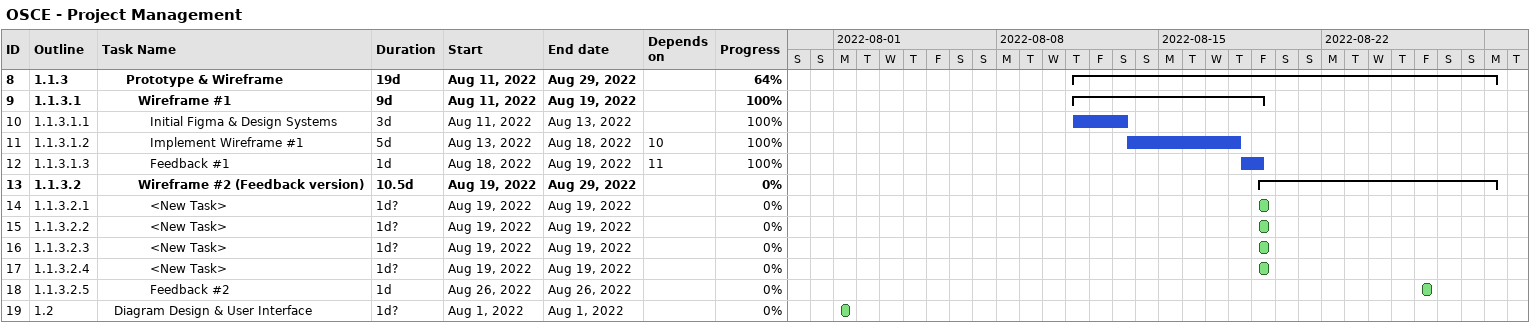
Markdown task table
OSCE - Project Management

| ID | WBS | Task | Duration | Start | Finish | Predecessors | % complete |
|---|---|---|---|---|---|---|---|
| 8 | 1.1.3 | **Prototype & Wireframe** | 19d | 2022-08-11 | 2022-08-29 |  | 64 |
| 9 | 1.1.3.1 | **Wireframe #1** | 9d | 2022-08-11 | 2022-08-19 |  | 100 |
| 10 | 1.1.3.1.1 | Initial Figma & Design Systems | 3d | 2022-08-11 | 2022-08-13 |  | 100 |
| 11 | 1.1.3.1.2 | Implement Wireframe #1 | 5d | 2022-08-13 | 2022-08-18 | 10 | 100 |
| 12 | 1.1.3.1.3 | Feedback #1 | 1d | 2022-08-18 | 2022-08-19 | 11 | 100 |
| 13 | 1.1.3.2 | **Wireframe #2 (Feedback version)** | 10.5d | 2022-08-19 | 2022-08-29 |  | 0 |
| 14 | 1.1.3.2.1 | <New Task> | 1d? | 2022-08-19 | 2022-08-19 |  | 0 |
| 15 | 1.1.3.2.2 | <New Task> | 1d? | 2022-08-19 | 2022-08-19 |  | 0 |
| 16 | 1.1.3.2.3 | <New Task> | 1d? | 2022-08-19 | 2022-08-19 |  | 0 |
| 17 | 1.1.3.2.4 | <New Task> | 1d? | 2022-08-19 | 2022-08-19 |  | 0 |
| 18 | 1.1.3.2.5 | Feedback #2 | 1d | 2022-08-26 | 2022-08-26 |  | 0 |
| 19 | 1.2 | Diagram Design & User Interface | 1d? | 2022-08-01 | 2022-08-01 |  | 0 |
